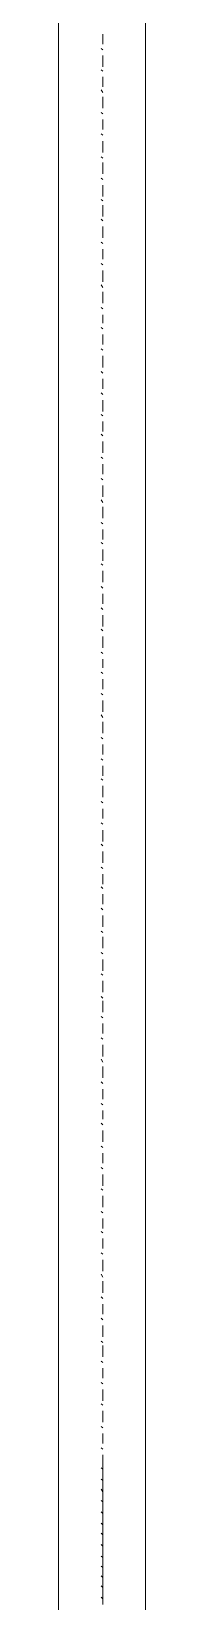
# Model space of a CAD drawing. Header units: millimetres. Extents: x 2928 to 3112, y 1220 to 1280.
# Drawn here: x 3065.151 to 3065.252, y 1268.178 to 1270.002 of the extents above; entities that cross this region are included whole.
import ezdxf

# ---------------------------------------------------------------- set-up
doc = ezdxf.new("R2010")
doc.units = ezdxf.units.MM

msp = doc.modelspace()

# ---------------------------------------------------------------- linework, layer by layer
at = {"color": 253, "linetype": 'Continuous', "lineweight": 5, "true_color": 0x9a9a9a}
msp.add_lwpolyline([(3065.25214, 1268.05543), (3065.25214, 1275.05676), (3065.15125, 1275.05676), (3065.15125, 1268.15632)], dxfattribs=at)
at = {"color": 252, "linetype": 'Continuous', "lineweight": 13, "true_color": 0x989898}
for points in [[(3065.20252, 1269.98729), (3065.20252, 1269.99887), (3065.20252, 1269.99887)], [(3065.20252, 1269.98067), (3065.20087, 1269.98233), (3065.20087, 1269.98233)], [(3065.20252, 1269.96082), (3065.20252, 1269.97406), (3065.20252, 1269.97406)], [(3065.20252, 1269.95586), (3065.20087, 1269.95752), (3065.20087, 1269.95752)], [(3065.20252, 1269.93767), (3065.20252, 1269.94925), (3065.20252, 1269.94925)], [(3065.20252, 1269.93105), (3065.20087, 1269.93436), (3065.20087, 1269.93436)], [(3065.20252, 1269.91286), (3065.20252, 1269.92609), (3065.20252, 1269.92609)], [(3065.20252, 1269.90624), (3065.20087, 1269.9079), (3065.20087, 1269.9079)], [(3065.20252, 1269.88805), (3065.20252, 1269.89963), (3065.20252, 1269.89963)], [(3065.20252, 1269.88143), (3065.20087, 1269.88309), (3065.20087, 1269.88309)], [(3065.20252, 1269.86159), (3065.20252, 1269.87482), (3065.20252, 1269.87482)], [(3065.20252, 1269.85497), (3065.20087, 1269.85662), (3065.20087, 1269.85662)], [(3065.20252, 1269.83678), (3065.20252, 1269.85001), (3065.20252, 1269.85001)], [(3065.20252, 1269.83016), (3065.20087, 1269.83181), (3065.20087, 1269.83181)], [(3065.20252, 1269.81031), (3065.20252, 1269.82354), (3065.20252, 1269.82354)], [(3065.20252, 1269.80535), (3065.20087, 1269.807), (3065.20087, 1269.807)], [(3065.20252, 1269.78219), (3065.20087, 1269.78385), (3065.20087, 1269.78385)], [(3065.20252, 1269.78716), (3065.20252, 1269.80039), (3065.20252, 1269.80039)], [(3065.20252, 1269.76235), (3065.20252, 1269.77558), (3065.20252, 1269.77558)], [(3065.20252, 1269.75573), (3065.20087, 1269.75738), (3065.20087, 1269.75738)], [(3065.20252, 1269.73754), (3065.20252, 1269.74911), (3065.20252, 1269.74911)], [(3065.20252, 1269.73092), (3065.20087, 1269.73257), (3065.20087, 1269.73257)], [(3065.20252, 1269.71107), (3065.20252, 1269.7243), (3065.20252, 1269.7243)], [(3065.20252, 1269.70446), (3065.20087, 1269.70776), (3065.20087, 1269.70776)], [(3065.20252, 1269.68626), (3065.20252, 1269.69949), (3065.20252, 1269.69949)], [(3065.20252, 1269.67965), (3065.20087, 1269.6813), (3065.20087, 1269.6813)], [(3065.20252, 1269.65649), (3065.20087, 1269.65814), (3065.20087, 1269.65814)], [(3065.20252, 1269.66311), (3065.20252, 1269.67303), (3065.20252, 1269.67303)], [(3065.20252, 1269.6383), (3065.20252, 1269.64987), (3065.20252, 1269.64987)], [(3065.20252, 1269.63168), (3065.20087, 1269.63333), (3065.20087, 1269.63333)], [(3065.20252, 1269.61183), (3065.20252, 1269.62506), (3065.20252, 1269.62506)], [(3065.20252, 1269.60522), (3065.20087, 1269.60687), (3065.20087, 1269.60687)], [(3065.20252, 1269.58702), (3065.20252, 1269.5986), (3065.20252, 1269.5986)], [(3065.20252, 1269.58041), (3065.20087, 1269.58206), (3065.20087, 1269.58206)], [(3065.20252, 1269.56056), (3065.20252, 1269.57379), (3065.20252, 1269.57379)], [(3065.20252, 1269.5556), (3065.20087, 1269.55725), (3065.20087, 1269.55725)], [(3065.20252, 1269.5374), (3065.20252, 1269.54898), (3065.20252, 1269.54898)], [(3065.20252, 1269.53244), (3065.20087, 1269.5341), (3065.20087, 1269.5341)], [(3065.20252, 1269.51259), (3065.20252, 1269.52583), (3065.20252, 1269.52583)], [(3065.20252, 1269.50598), (3065.20087, 1269.50763), (3065.20087, 1269.50763)], [(3065.20252, 1269.48778), (3065.20252, 1269.49936), (3065.20252, 1269.49936)], [(3065.20252, 1269.48117), (3065.20087, 1269.48282), (3065.20087, 1269.48282)], [(3065.20252, 1269.46132), (3065.20252, 1269.47455), (3065.20252, 1269.47455)], [(3065.20252, 1269.4547), (3065.20087, 1269.45801), (3065.20087, 1269.45801)], [(3065.20252, 1269.43651), (3065.20252, 1269.44974), (3065.20252, 1269.44974)], [(3065.20252, 1269.42989), (3065.20087, 1269.43155), (3065.20087, 1269.43155)], [(3065.20252, 1269.4117), (3065.20252, 1269.42328), (3065.20252, 1269.42328)], [(3065.20252, 1269.40674), (3065.20087, 1269.40839), (3065.20087, 1269.40839)], [(3065.20252, 1269.38193), (3065.20087, 1269.38358), (3065.20087, 1269.38358)], [(3065.20252, 1269.38689), (3065.20252, 1269.40012), (3065.20252, 1269.40012)], [(3065.20252, 1269.36208), (3065.20252, 1269.37531), (3065.20252, 1269.37531)], [(3065.20252, 1269.35546), (3065.20087, 1269.35712), (3065.20087, 1269.35712)], [(3065.20252, 1269.33727), (3065.20252, 1269.34885), (3065.20252, 1269.34885)], [(3065.20252, 1269.33065), (3065.20087, 1269.33231), (3065.20087, 1269.33231)], [(3065.20252, 1269.31081), (3065.20252, 1269.32404), (3065.20252, 1269.32404)], [(3065.20252, 1269.30585), (3065.20087, 1269.3075), (3065.20087, 1269.3075)], [(3065.20252, 1269.286), (3065.20252, 1269.29923), (3065.20252, 1269.29923)], [(3065.20252, 1269.27938), (3065.20087, 1269.28104), (3065.20087, 1269.28104)], [(3065.20252, 1269.26284), (3065.20252, 1269.27277), (3065.20252, 1269.27277)], [(3065.20252, 1269.25623), (3065.20087, 1269.25788), (3065.20087, 1269.25788)], [(3065.20252, 1269.23803), (3065.20252, 1269.24961), (3065.20252, 1269.24961)], [(3065.20252, 1269.23142), (3065.20087, 1269.23307), (3065.20087, 1269.23307)], [(3065.20252, 1269.21157), (3065.20252, 1269.2248), (3065.20252, 1269.2248)], [(3065.20252, 1269.20495), (3065.20087, 1269.20826), (3065.20087, 1269.20826)], [(3065.20252, 1269.18676), (3065.20252, 1269.19999), (3065.20252, 1269.19999)], [(3065.20252, 1269.18014), (3065.20087, 1269.1818), (3065.20087, 1269.1818)], [(3065.20252, 1269.16195), (3065.20252, 1269.17353), (3065.20252, 1269.17353)], [(3065.20252, 1269.15533), (3065.20087, 1269.15699), (3065.20087, 1269.15699)], [(3065.20252, 1269.13714), (3065.20252, 1269.14872), (3065.20252, 1269.14872)], [(3065.20252, 1269.13218), (3065.20087, 1269.13383), (3065.20087, 1269.13383)], [(3065.20252, 1269.11233), (3065.20252, 1269.12556), (3065.20252, 1269.12556)], [(3065.20252, 1269.10571), (3065.20087, 1269.10737), (3065.20087, 1269.10737)], [(3065.20252, 1269.08752), (3065.20252, 1269.0991), (3065.20252, 1269.0991)], [(3065.20252, 1269.0809), (3065.20087, 1269.08256), (3065.20087, 1269.08256)], [(3065.20252, 1269.06105), (3065.20252, 1269.07429), (3065.20252, 1269.07429)], [(3065.20252, 1269.05609), (3065.20087, 1269.05775), (3065.20087, 1269.05775)], [(3065.20252, 1269.03624), (3065.20252, 1269.04948), (3065.20252, 1269.04948)], [(3065.20252, 1269.02963), (3065.20087, 1269.03128), (3065.20087, 1269.03128)], [(3065.20252, 1269.01144), (3065.20252, 1269.02301), (3065.20252, 1269.02301)], [(3065.20252, 1269.00647), (3065.20087, 1269.00813), (3065.20087, 1269.00813)], [(3065.20252, 1268.98828), (3065.20252, 1268.99986), (3065.20252, 1268.99986)], [(3065.20252, 1268.98166), (3065.20087, 1268.98332), (3065.20087, 1268.98332)], [(3065.20252, 1268.96182), (3065.20252, 1268.97505), (3065.20252, 1268.97505)], [(3065.20252, 1268.9552), (3065.20087, 1268.95685), (3065.20087, 1268.95685)], [(3065.20252, 1268.93701), (3065.20252, 1268.95024), (3065.20252, 1268.95024)], [(3065.20252, 1268.93039), (3065.20087, 1268.93204), (3065.20087, 1268.93204)], [(3065.20252, 1268.91054), (3065.20252, 1268.92377), (3065.20252, 1268.92377)], [(3065.20252, 1268.90558), (3065.20087, 1268.90723), (3065.20087, 1268.90723)], [(3065.20252, 1268.88573), (3065.20252, 1268.89896), (3065.20252, 1268.89896)], [(3065.20252, 1268.87912), (3065.20087, 1268.88077), (3065.20087, 1268.88077)], [(3065.20252, 1268.86258), (3065.20252, 1268.87581), (3065.20252, 1268.87581)], [(3065.20252, 1268.85596), (3065.20087, 1268.85761), (3065.20087, 1268.85761)], [(3065.20252, 1268.83777), (3065.20252, 1268.84934), (3065.20252, 1268.84934)], [(3065.20252, 1268.83115), (3065.20087, 1268.8328), (3065.20087, 1268.8328)], [(3065.20252, 1268.8113), (3065.20252, 1268.82453), (3065.20252, 1268.82453)], [(3065.20252, 1268.80469), (3065.20087, 1268.80799), (3065.20087, 1268.80799)], [(3065.20252, 1268.78649), (3065.20252, 1268.79972), (3065.20252, 1268.79972)], [(3065.20252, 1268.77988), (3065.20087, 1268.78153), (3065.20087, 1268.78153)], [(3065.20252, 1268.76168), (3065.20252, 1268.77326), (3065.20252, 1268.77326)], [(3065.20252, 1268.75507), (3065.20087, 1268.75672), (3065.20087, 1268.75672)], [(3065.20252, 1268.73853), (3065.20252, 1268.74845), (3065.20252, 1268.74845)], [(3065.20252, 1268.73191), (3065.20087, 1268.73357), (3065.20087, 1268.73357)], [(3065.20252, 1268.71206), (3065.20252, 1268.7253), (3065.20252, 1268.7253)], [(3065.20252, 1268.70545), (3065.20087, 1268.7071), (3065.20087, 1268.7071)], [(3065.20252, 1268.68725), (3065.20252, 1268.69883), (3065.20252, 1268.69883)], [(3065.20252, 1268.68064), (3065.20087, 1268.68229), (3065.20087, 1268.68229)], [(3065.20252, 1268.66079), (3065.20252, 1268.67402), (3065.20252, 1268.67402)], [(3065.20252, 1268.65583), (3065.20087, 1268.65748), (3065.20087, 1268.65748)], [(3065.20252, 1268.63598), (3065.20252, 1268.64921), (3065.20252, 1268.64921)], [(3065.20252, 1268.62936), (3065.20087, 1268.63102), (3065.20087, 1268.63102)], [(3065.20252, 1268.61117), (3065.20252, 1268.62275), (3065.20252, 1268.62275)], [(3065.20252, 1268.60621), (3065.20087, 1268.60786), (3065.20087, 1268.60786)], [(3065.20252, 1268.58801), (3065.20252, 1268.59959), (3065.20252, 1268.59959)], [(3065.20252, 1268.5814), (3065.20087, 1268.58305), (3065.20087, 1268.58305)], [(3065.20252, 1268.56155), (3065.20252, 1268.57478), (3065.20252, 1268.57478)], [(3065.20252, 1268.55493), (3065.20087, 1268.55824), (3065.20087, 1268.55824)], [(3065.20252, 1268.53674), (3065.20252, 1268.54997), (3065.20252, 1268.54997)], [(3065.20252, 1268.53012), (3065.20087, 1268.53178), (3065.20087, 1268.53178)], [(3065.20252, 1268.50531), (3065.20087, 1268.50697), (3065.20087, 1268.50697)], [(3065.20252, 1268.51193), (3065.20252, 1268.52351), (3065.20252, 1268.52351)], [(3065.20252, 1268.48547), (3065.20252, 1268.4987), (3065.20252, 1268.4987)], [(3065.20252, 1268.47885), (3065.20087, 1268.4805), (3065.20087, 1268.4805)], [(3065.20252, 1268.46231), (3065.20252, 1268.47554), (3065.20252, 1268.47554)], [(3065.20252, 1268.4557), (3065.20087, 1268.45735), (3065.20087, 1268.45735)], [(3065.20252, 1268.4375), (3065.20252, 1268.44908), (3065.20252, 1268.44908)], [(3065.20252, 1268.43089), (3065.20087, 1268.43254), (3065.20087, 1268.43254)], [(3065.20252, 1268.41104), (3065.20252, 1268.42427), (3065.20252, 1268.42427)], [(3065.20252, 1268.40608), (3065.20087, 1268.40773), (3065.20087, 1268.40773)], [(3065.20252, 1268.38623), (3065.20252, 1268.39946), (3065.20252, 1268.39946)], [(3065.20252, 1268.37961), (3065.20087, 1268.38127), (3065.20087, 1268.38127)], [(3065.20252, 1268.36142), (3065.20252, 1268.373), (3065.20252, 1268.373)], [(3065.20252, 1268.3548), (3065.20087, 1268.35646), (3065.20087, 1268.35646)], [(3065.20252, 1268.33826), (3065.20252, 1268.34819), (3065.20252, 1268.34819)], [(3065.20252, 1268.33165), (3065.20087, 1268.3333), (3065.20087, 1268.3333)], [(3065.20252, 1268.34157), (3065.20252, 1268.32503), (3065.20252, 1268.32503)], [(3065.20252, 1268.3118), (3065.20252, 1268.32503), (3065.20252, 1268.32503)], [(3065.20252, 1268.31841), (3065.20087, 1268.32007), (3065.20087, 1268.32007)], [(3065.20252, 1268.30518), (3065.20087, 1268.30849), (3065.20087, 1268.30849)], [(3065.20252, 1268.3118), (3065.20252, 1268.30022), (3065.20252, 1268.30022)], [(3065.20252, 1268.2936), (3065.20087, 1268.29526), (3065.20087, 1268.29526)], [(3065.20252, 1268.28699), (3065.20252, 1268.30022), (3065.20252, 1268.30022)], [(3065.20252, 1268.28037), (3065.20087, 1268.28203), (3065.20087, 1268.28203)], [(3065.20252, 1268.28699), (3065.20252, 1268.27376), (3065.20252, 1268.27376)], [(3065.20252, 1268.26218), (3065.20252, 1268.27376), (3065.20252, 1268.27376)], [(3065.20252, 1268.26714), (3065.20087, 1268.26879), (3065.20087, 1268.26879)], [(3065.20252, 1268.25556), (3065.20087, 1268.25722), (3065.20087, 1268.25722)], [(3065.20252, 1268.26218), (3065.20252, 1268.24895), (3065.20252, 1268.24895)], [(3065.20252, 1268.24233), (3065.20087, 1268.24398), (3065.20087, 1268.24398)], [(3065.20252, 1268.23571), (3065.20252, 1268.24895), (3065.20252, 1268.24895)], [(3065.20252, 1268.23571), (3065.20252, 1268.22248), (3065.20252, 1268.22248)], [(3065.20252, 1268.2291), (3065.20087, 1268.23075), (3065.20087, 1268.23075)], [(3065.20252, 1268.21752), (3065.20087, 1268.21917), (3065.20087, 1268.21917)], [(3065.20252, 1268.21256), (3065.20252, 1268.22248), (3065.20252, 1268.22248)], [(3065.20252, 1268.20594), (3065.20087, 1268.2076), (3065.20087, 1268.2076)], [(3065.20252, 1268.21256), (3065.20252, 1268.19933), (3065.20252, 1268.19933)], [(3065.20252, 1268.18775), (3065.20252, 1268.19933), (3065.20252, 1268.19933)], [(3065.20252, 1268.19436), (3065.20087, 1268.19602), (3065.20087, 1268.19602)], [(3065.20252, 1268.18113), (3065.20087, 1268.18279), (3065.20087, 1268.18279)], [(3065.20252, 1268.18775), (3065.20252, 1268.17452), (3065.20252, 1268.17452)]]:
    msp.add_lwpolyline(points, dxfattribs=at)

doc.saveas('drawing.dxf')
